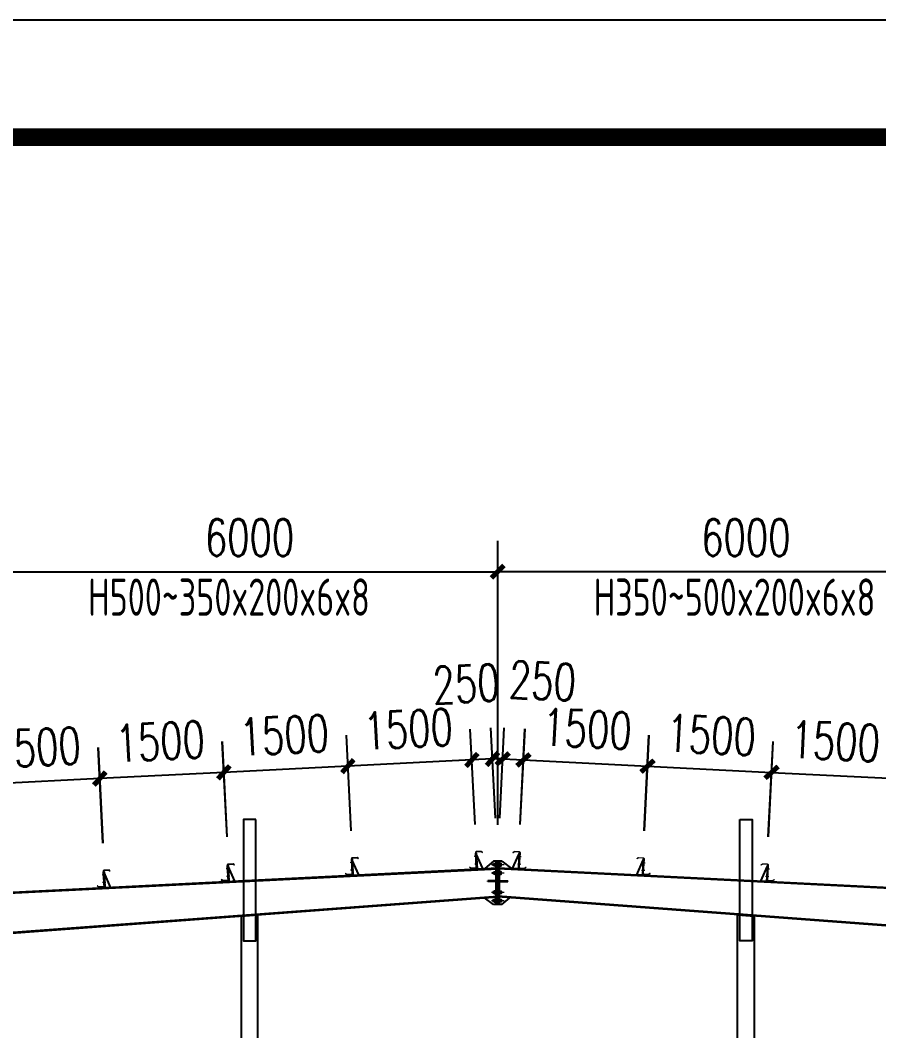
# Model space of a CAD drawing. Extents: x -33967 to 1773478, y -1022458 to -784650.
# Drawn here: x 1691651 to 1702030, y -950678 to -938458 of the extents above; entities that cross this region are included whole.
import ezdxf

# ---------------------------------------------------------------- set-up
doc = ezdxf.new("R2010")
doc.units = 0
doc.header["$LTSCALE"] = 1000
doc.header["$MEASUREMENT"] = 0
doc.linetypes.add('ACAD_ISO02W100', pattern=[15, 12, -3])
for name, color, linetype, lineweight in [('6', 253, 'Continuous', 13), ('檩条', 30, 'Continuous', 5), ('螺栓', 15, 'Continuous', 18)]:
    doc.layers.add(name, color=color, linetype=linetype, lineweight=lineweight)
for name, color, linetype in [('AXIS', 3, 'Continuous'), ('BOLT', 251, 'Continuous'), ('G L', 150, 'Continuous'), ('GL', 150, 'Continuous'), ('GZ', 50, 'Continuous'), ('PUB_TITLE', 4, 'Continuous'), ('SPACE', 7, 'Continuous'), ('TEXT', 7, 'Continuous'), ('檩托板', 7, 'Continuous')]:
    doc.layers.add(name, color=color, linetype=linetype)
doc.styles.add('_TCH_DIM_T3', font='SIMPLEX', dxfattribs={"width": 0.705882, "bigfont": 'GBCBIG'})
doc.styles.add('TSSD_Norm', font='tssdeng.shx', dxfattribs={"bigfont": 'hztxt.shx'})
doc.dimstyles.new('TCH_150_1', dxfattribs={"dimtxt": 446.25, "dimasz": 150, "dimexe": 375, "dimexo": 450, "dimgap": 189.375, "dimtad": 1, "dimdec": 0, "dimzin": 0, "dimdsep": 46, "dimtxsty": '_TCH_DIM_T3', "dimblk": 'ARCHTICK', "dimcen": 0.09, "dimclrd": 256, "dimclre": 256, "dimclrt": 7, "dimazin": 2, "dimtfac": 1, "dimtdec": 0, "dimtix": 1, "dimtmove": 2, "dimatfit": 3, "dimfxl": 1, "dimtolj": 1, "dimtzin": 0, "dimarcsym": 0})
pattern_1 = [(84.2751895, (1625870.034, -1113486.98), (6.3385477, -0.63544338), []), (84.2751895, (1625873.2036, -1113487.298), (6.3385477, -0.63544338), [3.18515994, -1.59257997])]
pattern_2 = [(84.2751895, (1625870.034, -1113486.98), (6.3385477, -0.63544338), []), (84.2751895, (1625873.2036, -1113487.298), (6.3385477, -0.63544338), [3.18515994, -1.59257997])]
pattern_3 = [(84.2751895, (1625860.059, -1113586.4816), (6.3385477, -0.63544338), []), (84.2751895, (1625863.2285, -1113586.799), (6.3385477, -0.63544338), [3.18515994, -1.59257997])]
pattern_4 = [(84.2751895, (1625860.059, -1113586.4816), (6.3385477, -0.63544338), []), (84.2751895, (1625863.2285, -1113586.799), (6.3385477, -0.63544338), [3.18515994, -1.59257997])]
pattern_5 = [(264.2751895, (1660086.821, -772119.158), (6.3385477, -0.63544338), []), (264.2751895, (1660089.9905, -772119.476), (6.3385477, -0.63544338), [3.18515994, -1.59257997])]
pattern_6 = [(264.2751895, (1660086.821, -772119.158), (6.3385477, -0.63544338), []), (264.2751895, (1660089.9905, -772119.476), (6.3385477, -0.63544338), [3.18515994, -1.59257997])]
pattern_7 = [(264.2751895, (1660076.846, -772218.659), (6.3385477, -0.63544338), []), (264.2751895, (1660080.0154, -772218.977), (6.3385477, -0.63544338), [3.18515994, -1.59257997])]
pattern_8 = [(264.2751895, (1660076.846, -772218.659), (6.3385477, -0.63544338), []), (264.2751895, (1660080.0154, -772218.977), (6.3385477, -0.63544338), [3.18515994, -1.59257997])]
pattern_9 = [(84.2751895, (1625870.034, -1113486.98), (6.3385477, -0.63544338), []), (84.2751895, (1625873.2036, -1113487.298), (6.3385477, -0.63544338), [3.18515994, -1.59257997])]
pattern_10 = [(84.2751895, (1625870.034, -1113486.98), (6.3385477, -0.63544338), []), (84.2751895, (1625873.2036, -1113487.298), (6.3385477, -0.63544338), [3.18515994, -1.59257997])]
pattern_11 = [(84.2751895, (1625860.059, -1113586.4816), (6.3385477, -0.63544338), []), (84.2751895, (1625863.2285, -1113586.799), (6.3385477, -0.63544338), [3.18515994, -1.59257997])]
pattern_12 = [(84.2751895, (1625860.059, -1113586.4816), (6.3385477, -0.63544338), []), (84.2751895, (1625863.2285, -1113586.799), (6.3385477, -0.63544338), [3.18515994, -1.59257997])]
pattern_13 = [(264.2751895, (1660086.821, -772119.158), (6.3385477, -0.63544338), []), (264.2751895, (1660089.9905, -772119.476), (6.3385477, -0.63544338), [3.18515994, -1.59257997])]
pattern_14 = [(264.2751895, (1660086.821, -772119.158), (6.3385477, -0.63544338), []), (264.2751895, (1660089.9905, -772119.476), (6.3385477, -0.63544338), [3.18515994, -1.59257997])]
pattern_15 = [(264.2751895, (1660076.846, -772218.659), (6.3385477, -0.63544338), []), (264.2751895, (1660080.0154, -772218.977), (6.3385477, -0.63544338), [3.18515994, -1.59257997])]
pattern_16 = [(264.2751895, (1660076.846, -772218.659), (6.3385477, -0.63544338), []), (264.2751895, (1660080.0154, -772218.977), (6.3385477, -0.63544338), [3.18515994, -1.59257997])]

# ---------------------------------------------------------------- blocks, each defined once
blk = doc.blocks.new('LT')
at = {"layer": '檩托板', "elevation": 0}
for points in [[(1356482, 98210), (1356488, 98210), (1356498, 98018), (1356492, 98018)], [(1356488, 98200), (1356498, 98018), (1356568, 98022)]]:
    blk.add_lwpolyline(points, close=True, dxfattribs=at)
at = {"layer": '檩条', "color": 1, "linetype": 'Continuous'}
for p, q in [((1356504, 98171, -2), (1356464, 98169, -2)), ((1356509, 98080, -2), (1356469, 98078, -2))]:
    blk.add_line(p, q, dxfattribs=at)
at = {"layer": '檩条', "elevation": -2}
blk.add_lwpolyline([(1356481, 98215, -0.414214), (1356491, 98225), (1356547, 98228), (1356561, 98215), (1356563, 98218), (1356548, 98231), (1356488, 98228, 0.414214), (1356478, 98217), (1356488, 98041, -0.414214), (1356478, 98030), (1356423, 98027), (1356408, 98040), (1356406, 98038), (1356421, 98024), (1356481, 98027, 0.414214), (1356491, 98038), (1356481, 98215)], format="xyb", dxfattribs=at)
at = {"layer": '檩条', "color": 1, "linetype": 'Continuous'}
for points in [[(1356481, 98158, -2), (1356480, 98182, -2), (1356490, 98158, -2), (1356489, 98182, -2)], [(1356485, 98091, -2), (1356486, 98066, -2), (1356494, 98091, -2), (1356495, 98067, -2)]]:
    blk.add_solid(points, dxfattribs=at)
blk = doc.blocks.new('_ArchTick')
at = {"color": 0, "linetype": 'ByBlock', "const_width": 0.4}
blk.add_lwpolyline([(-0.5, -0.5), (0.5, 0.5)], dxfattribs=at)
blk = doc.blocks.new('*D773')
at = {"layer": 'AXIS', "lineweight": -2, "transparency": 16777216}
for p, q in [((1695651, -948259), (1695594, -947103)), ((1697150, -948184), (1697092, -947029)), ((1697111, -947403), (1695612, -947478))]:
    blk.add_line(p, q, dxfattribs=at)
at = {"layer": 'Defpoints', "color": 0, "transparency": 16777216}
for p in [(1695612, -947478), (1695674, -948709, 0), (1697172, -948634, 0)]:
    blk.add_point(p, dxfattribs=at)
at = {"layer": 'AXIS', "lineweight": -2, "transparency": 16777216, "xscale": 150, "yscale": 150, "zscale": 150}
for p, rotation in [((1695612, -947478), 182.8624052311272), ((1697111, -947403), 2.862405231127259)]:
    blk.add_blockref('_ArchTick', p, dxfattribs=dict(at, rotation=rotation))
at = {"layer": 'AXIS', "color": 7, "transparency": 16777216, "insert": (1696341, -947029), "char_height": 446.2, "attachment_point": 5, "rotation": 2.8624, "style": '_TCH_DIM_T3'}
blk.add_mtext('\\A1;1500', dxfattribs=at)
blk = doc.blocks.new('*D774')
at = {"layer": 'AXIS', "lineweight": -2, "transparency": 16777216}
for p, q in [((1691424, -947415), (1691424, -944752)), ((1697424, -948186), (1697424, -944752)), ((1691424, -945127), (1697424, -945127))]:
    blk.add_line(p, q, dxfattribs=at)
at = {"layer": 'Defpoints', "color": 0, "transparency": 16777216}
for p in [(1697424, -945127), (1691424, -947865), (1697424, -948636, 3)]:
    blk.add_point(p, dxfattribs=at)
at = {"layer": 'AXIS', "lineweight": -2, "transparency": 16777216, "xscale": 150, "yscale": 150, "zscale": 150, "rotation": 180}
blk.add_blockref('_ArchTick', (1691424, -945127), dxfattribs=at)
at = {"layer": 'AXIS', "lineweight": -2, "transparency": 16777216, "xscale": 150, "yscale": 150, "zscale": 150}
blk.add_blockref('_ArchTick', (1697424, -945127), dxfattribs=at)
at = {"layer": 'AXIS', "color": 7, "transparency": 16777216, "insert": (1694424, -944714), "char_height": 446.2, "attachment_point": 5, "style": '_TCH_DIM_T3'}
blk.add_mtext('\\A1;6000', dxfattribs=at)
blk = doc.blocks.new('*D775')
at = {"layer": 'AXIS', "lineweight": -2, "transparency": 16777216}
for p, q in [((1697150, -948184), (1697092, -947029)), ((1697396, -948107), (1697341, -947016)), ((1697111, -947403), (1696961, -947411)), ((1697360, -947391), (1697111, -947403)), ((1697360, -947391), (1697510, -947383))]:
    blk.add_line(p, q, dxfattribs=at)
at = {"layer": 'Defpoints', "color": 0, "transparency": 16777216}
for p in [(1697111, -947403), (1697418, -948557, 0), (1697172, -948634, 0)]:
    blk.add_point(p, dxfattribs=at)
at = {"layer": 'AXIS', "lineweight": -2, "transparency": 16777216, "xscale": 150, "yscale": 150, "zscale": 150}
for p, rotation in [((1697111, -947403), 2.862405231127226), ((1697360, -947391), 182.8624052311272)]:
    blk.add_blockref('_ArchTick', p, dxfattribs=dict(at, rotation=rotation))
at = {"layer": 'AXIS', "color": 7, "transparency": 16777216, "insert": (1697040, -946483), "char_height": 446.2, "attachment_point": 5, "rotation": 2.8624, "style": '_TCH_DIM_T3'}
blk.add_mtext('\\A1;250', dxfattribs=at)
blk = doc.blocks.new('*D776')
at = {"layer": 'AXIS', "lineweight": -2, "transparency": 16777216}
for p, q in [((1695651, -948259), (1695594, -947103)), ((1694153, -948334), (1694096, -947178)), ((1695612, -947478), (1694114, -947553))]:
    blk.add_line(p, q, dxfattribs=at)
at = {"layer": 'Defpoints', "color": 0, "transparency": 16777216}
for p in [(1694114, -947553), (1695674, -948709, 0), (1694176, -948784, 0)]:
    blk.add_point(p, dxfattribs=at)
at = {"layer": 'AXIS', "lineweight": -2, "transparency": 16777216, "xscale": 150, "yscale": 150, "zscale": 150}
for p, rotation in [((1695612, -947478), 2.862405231127259), ((1694114, -947553), 182.8624052311272)]:
    blk.add_blockref('_ArchTick', p, dxfattribs=dict(at, rotation=rotation))
at = {"layer": 'AXIS', "color": 7, "transparency": 16777216, "insert": (1694843, -947103), "char_height": 446.2, "attachment_point": 5, "rotation": 2.8624, "style": '_TCH_DIM_T3'}
blk.add_mtext('\\A1;1500', dxfattribs=at)
blk = doc.blocks.new('*D777')
at = {"layer": 'AXIS', "lineweight": -2, "transparency": 16777216}
for p, q in [((1692653, -948409), (1692596, -947253)), ((1694151, -948334), (1694094, -947178)), ((1694112, -947553), (1692614, -947628))]:
    blk.add_line(p, q, dxfattribs=at)
at = {"layer": 'Defpoints', "color": 0, "transparency": 16777216}
for p in [(1692614, -947628), (1694174, -948784, 0), (1692676, -948859, 0)]:
    blk.add_point(p, dxfattribs=at)
at = {"layer": 'AXIS', "lineweight": -2, "transparency": 16777216, "xscale": 150, "yscale": 150, "zscale": 150}
for p, rotation in [((1694112, -947553), 2.862405231127259), ((1692614, -947628), 182.8624052311272)]:
    blk.add_blockref('_ArchTick', p, dxfattribs=dict(at, rotation=rotation))
at = {"layer": 'AXIS', "color": 7, "transparency": 16777216, "insert": (1693343, -947178), "char_height": 446.2, "attachment_point": 5, "rotation": 2.8624, "style": '_TCH_DIM_T3'}
blk.add_mtext('\\A1;1500', dxfattribs=at)
blk = doc.blocks.new('*D778')
at = {"layer": 'AXIS', "lineweight": -2, "transparency": 16777216}
for p, q in [((1692651, -948409), (1692594, -947253)), ((1691153, -948484), (1691096, -947328)), ((1692612, -947628), (1691114, -947703))]:
    blk.add_line(p, q, dxfattribs=at)
at = {"layer": 'Defpoints', "color": 0, "transparency": 16777216}
for p in [(1691114, -947703), (1691176, -948934, 0), (1692674, -948859, 0)]:
    blk.add_point(p, dxfattribs=at)
at = {"layer": 'AXIS', "lineweight": -2, "transparency": 16777216, "xscale": 150, "yscale": 150, "zscale": 150}
for p, rotation in [((1691114, -947703), 182.8624052311272), ((1692612, -947628), 2.862405231127259)]:
    blk.add_blockref('_ArchTick', p, dxfattribs=dict(at, rotation=rotation))
at = {"layer": 'AXIS', "color": 7, "transparency": 16777216, "insert": (1691843, -947253), "char_height": 446.2, "attachment_point": 5, "rotation": 2.8624, "style": '_TCH_DIM_T3'}
blk.add_mtext('\\A1;1500', dxfattribs=at)
blk = doc.blocks.new('*D780')
at = {"layer": 'AXIS', "lineweight": -2, "transparency": 16777216}
for p, q in [((1697696, -948184), (1697754, -947028)), ((1699195, -948259), (1699252, -947103)), ((1697735, -947403), (1699234, -947478))]:
    blk.add_line(p, q, dxfattribs=at)
at = {"layer": 'Defpoints', "color": 0, "transparency": 16777216}
for p in [(1699234, -947478), (1697674, -948634, 0), (1699172, -948709, 0)]:
    blk.add_point(p, dxfattribs=at)
at = {"layer": 'AXIS', "lineweight": -2, "transparency": 16777216, "xscale": 150, "yscale": 150, "zscale": 150}
for p, rotation in [((1697735, -947403), 177.1375947688727), ((1699234, -947478), 357.1375947688728)]:
    blk.add_blockref('_ArchTick', p, dxfattribs=dict(at, rotation=rotation))
at = {"layer": 'AXIS', "color": 7, "transparency": 16777216, "insert": (1698505, -947028), "char_height": 446.2, "attachment_point": 5, "rotation": 357.1376, "style": '_TCH_DIM_T3'}
blk.add_mtext('\\A1;1500', dxfattribs=at)
blk = doc.blocks.new('*D781')
at = {"layer": 'AXIS', "lineweight": -2, "transparency": 16777216}
for p, q in [((1697448, -948107), (1697503, -947016)), ((1697695, -948184), (1697752, -947028)), ((1697484, -947390), (1697334, -947383)), ((1697484, -947390), (1697734, -947403)), ((1697734, -947403), (1697883, -947410))]:
    blk.add_line(p, q, dxfattribs=at)
at = {"layer": 'Defpoints', "color": 0, "transparency": 16777216}
for p in [(1697734, -947403), (1697426, -948557, 0), (1697672, -948634, 0)]:
    blk.add_point(p, dxfattribs=at)
at = {"layer": 'AXIS', "lineweight": -2, "transparency": 16777216, "xscale": 150, "yscale": 150, "zscale": 150}
for p, rotation in [((1697484, -947390), 357.1375947688728), ((1697734, -947403), 177.1375947688727)]:
    blk.add_blockref('_ArchTick', p, dxfattribs=dict(at, rotation=rotation))
at = {"layer": 'AXIS', "color": 7, "transparency": 16777216, "insert": (1697966, -946448), "char_height": 446.2, "attachment_point": 5, "rotation": 357.1376, "style": '_TCH_DIM_T3'}
blk.add_mtext('\\A1;250', dxfattribs=at)
blk = doc.blocks.new('*D782')
at = {"layer": 'AXIS', "lineweight": -2, "transparency": 16777216}
for p, q in [((1699196, -948259), (1699254, -947103)), ((1700695, -948334), (1700752, -947178)), ((1699235, -947478), (1700734, -947553))]:
    blk.add_line(p, q, dxfattribs=at)
at = {"layer": 'Defpoints', "color": 0, "transparency": 16777216}
for p in [(1700734, -947553), (1699174, -948709, 0), (1700672, -948784, 0)]:
    blk.add_point(p, dxfattribs=at)
at = {"layer": 'AXIS', "lineweight": -2, "transparency": 16777216, "xscale": 150, "yscale": 150, "zscale": 150}
for p, rotation in [((1699235, -947478), 177.1375947688727), ((1700734, -947553), 357.1375947688728)]:
    blk.add_blockref('_ArchTick', p, dxfattribs=dict(at, rotation=rotation))
at = {"layer": 'AXIS', "color": 7, "transparency": 16777216, "insert": (1700005, -947103), "char_height": 446.2, "attachment_point": 5, "rotation": 357.1376, "style": '_TCH_DIM_T3'}
blk.add_mtext('\\A1;1500', dxfattribs=at)
blk = doc.blocks.new('*D783')
at = {"layer": 'AXIS', "lineweight": -2, "transparency": 16777216}
for p, q in [((1700696, -948334), (1700754, -947178)), ((1702195, -948409), (1702252, -947253)), ((1700735, -947553), (1702234, -947628))]:
    blk.add_line(p, q, dxfattribs=at)
at = {"layer": 'Defpoints', "color": 0, "transparency": 16777216}
for p in [(1702234, -947628), (1700674, -948784, 0), (1702172, -948859, 0)]:
    blk.add_point(p, dxfattribs=at)
at = {"layer": 'AXIS', "lineweight": -2, "transparency": 16777216, "xscale": 150, "yscale": 150, "zscale": 150}
for p, rotation in [((1700735, -947553), 177.1375947688727), ((1702234, -947628), 357.1375947688728)]:
    blk.add_blockref('_ArchTick', p, dxfattribs=dict(at, rotation=rotation))
at = {"layer": 'AXIS', "color": 7, "transparency": 16777216, "insert": (1701505, -947178), "char_height": 446.2, "attachment_point": 5, "rotation": 357.1376, "style": '_TCH_DIM_T3'}
blk.add_mtext('\\A1;1500', dxfattribs=at)
blk = doc.blocks.new('*D1952')
at = {"layer": 'AXIS', "lineweight": -2, "transparency": 16777216}
for p, q in [((1697424, -948186), (1697424, -944752)), ((1703424, -947415), (1703424, -944752)), ((1703424, -945127), (1697424, -945127))]:
    blk.add_line(p, q, dxfattribs=at)
at = {"layer": 'Defpoints', "color": 0, "transparency": 16777216}
for p in [(1697424, -945127), (1703424, -947865), (1697424, -948636, 3)]:
    blk.add_point(p, dxfattribs=at)
at = {"layer": 'AXIS', "lineweight": -2, "transparency": 16777216, "xscale": 150, "yscale": 150, "zscale": 150, "rotation": 180}
blk.add_blockref('_ArchTick', (1697424, -945127), dxfattribs=at)
at = {"layer": 'AXIS', "lineweight": -2, "transparency": 16777216, "xscale": 150, "yscale": 150, "zscale": 150}
blk.add_blockref('_ArchTick', (1703424, -945127), dxfattribs=at)
at = {"layer": 'AXIS', "color": 7, "transparency": 16777216, "insert": (1700424, -944714), "char_height": 446.2, "attachment_point": 5, "style": '_TCH_DIM_T3'}
blk.add_mtext('\\A1;6000', dxfattribs=at)

msp = doc.modelspace()

# ---------------------------------------------------------------- hatches: boundary and pattern name
at = {"layer": '螺栓'}
h = msp.add_hatch(dxfattribs=at)
h.set_pattern_fill('BRASS', color=256, scale=1.0032, angle=90, style=0)
h.set_pattern_definition(pattern_1)
h.paths.add_polyline_path([(1697377.6, -948660.7), (1697363.9, -948660.7), (1697363.9, -948680.7), (1697377.6, -948680.7)])
h = msp.add_hatch(dxfattribs=at)
h.set_pattern_fill('BRASS', color=256, scale=1.0032, angle=90, style=0)
h.set_pattern_definition(pattern_2)
h.paths.add_polyline_path([(1697377.6, -948660.7), (1697363.9, -948660.7), (1697363.9, -948680.7), (1697377.6, -948680.7)])
h = msp.add_hatch(dxfattribs=at)
h.set_pattern_fill('BRASS', color=256, scale=1.0032, angle=90, style=0)
h.set_pattern_definition(pattern_1)
h.paths.add_polyline_path([(1697377.6, -948660.7), (1697363.9, -948660.7), (1697363.9, -948680.7), (1697377.6, -948680.7)])
h = msp.add_hatch(dxfattribs=at)
h.set_pattern_fill('BRASS', color=256, scale=1.0032, angle=90, style=0)
h.set_pattern_definition(pattern_2)
h.paths.add_polyline_path([(1697377.6, -948660.7), (1697363.9, -948660.7), (1697363.9, -948680.7), (1697377.6, -948680.7)])
h = msp.add_hatch(dxfattribs=at)
h.set_pattern_fill('BRASS', color=256, scale=1.0032, angle=90, style=0)
h.set_pattern_definition(pattern_9)
h.paths.add_polyline_path([(1697377.6, -948660.7), (1697363.9, -948660.7), (1697363.9, -948680.7), (1697377.6, -948680.7)])
h = msp.add_hatch(dxfattribs=at)
h.set_pattern_fill('BRASS', color=256, scale=1.0032, angle=90, style=0)
h.set_pattern_definition(pattern_10)
h.paths.add_polyline_path([(1697377.6, -948660.7), (1697363.9, -948660.7), (1697363.9, -948680.7), (1697377.6, -948680.7)])
h = msp.add_hatch(dxfattribs=at)
h.set_pattern_fill('BRASS', color=256, scale=1.0032, angle=90, style=0)
h.set_pattern_definition(pattern_9)
h.paths.add_polyline_path([(1697377.6, -948660.7), (1697363.9, -948660.7), (1697363.9, -948680.7), (1697377.6, -948680.7)])
h = msp.add_hatch(dxfattribs=at)
h.set_pattern_fill('BRASS', color=256, scale=1.0032, angle=90, style=0)
h.set_pattern_definition(pattern_10)
h.paths.add_polyline_path([(1697377.6, -948660.7), (1697363.9, -948660.7), (1697363.9, -948680.7), (1697377.6, -948680.7)])
h = msp.add_hatch(dxfattribs=at)
h.set_pattern_fill('BRASS', color=256, scale=1.0032, angle=90, style=0)
h.set_pattern_definition(pattern_3)
h.paths.add_polyline_path([(1697377.6, -948760.7), (1697363.9, -948760.7), (1697363.9, -948780.7), (1697377.6, -948780.7)])
h = msp.add_hatch(dxfattribs=at)
h.set_pattern_fill('BRASS', color=256, scale=1.0032, angle=90, style=0)
h.set_pattern_definition(pattern_4)
h.paths.add_polyline_path([(1697377.6, -948760.7), (1697363.9, -948760.7), (1697363.9, -948780.7), (1697377.6, -948780.7)])
h = msp.add_hatch(dxfattribs=at)
h.set_pattern_fill('BRASS', color=256, scale=1.0032, angle=90, style=0)
h.set_pattern_definition(pattern_3)
h.paths.add_polyline_path([(1697377.6, -948760.7), (1697363.9, -948760.7), (1697363.9, -948780.7), (1697377.6, -948780.7)])
h = msp.add_hatch(dxfattribs=at)
h.set_pattern_fill('BRASS', color=256, scale=1.0032, angle=90, style=0)
h.set_pattern_definition(pattern_4)
h.paths.add_polyline_path([(1697377.6, -948760.7), (1697363.9, -948760.7), (1697363.9, -948780.7), (1697377.6, -948780.7)])
h = msp.add_hatch(dxfattribs=at)
h.set_pattern_fill('BRASS', color=256, scale=1.0032, angle=90, style=0)
h.set_pattern_definition(pattern_11)
h.paths.add_polyline_path([(1697377.6, -948760.7), (1697363.9, -948760.7), (1697363.9, -948780.7), (1697377.6, -948780.7)])
h = msp.add_hatch(dxfattribs=at)
h.set_pattern_fill('BRASS', color=256, scale=1.0032, angle=90, style=0)
h.set_pattern_definition(pattern_12)
h.paths.add_polyline_path([(1697377.6, -948760.7), (1697363.9, -948760.7), (1697363.9, -948780.7), (1697377.6, -948780.7)])
h = msp.add_hatch(dxfattribs=at)
h.set_pattern_fill('BRASS', color=256, scale=1.0032, angle=90, style=0)
h.set_pattern_definition(pattern_11)
h.paths.add_polyline_path([(1697377.6, -948760.7), (1697363.9, -948760.7), (1697363.9, -948780.7), (1697377.6, -948780.7)])
h = msp.add_hatch(dxfattribs=at)
h.set_pattern_fill('BRASS', color=256, scale=1.0032, angle=90, style=0)
h.set_pattern_definition(pattern_12)
h.paths.add_polyline_path([(1697377.6, -948760.7), (1697363.9, -948760.7), (1697363.9, -948780.7), (1697377.6, -948780.7)])
h = msp.add_hatch(dxfattribs=at)
h.set_pattern_fill('BRASS', color=256, scale=1.0032, angle=90, style=0)
h.set_pattern_definition(pattern_5)
h.paths.add_polyline_path([(1697377.6, -949014.8), (1697363.9, -949014.8), (1697363.9, -948994.8), (1697377.6, -948994.8)])
h = msp.add_hatch(dxfattribs=at)
h.set_pattern_fill('BRASS', color=256, scale=1.0032, angle=90, style=0)
h.set_pattern_definition(pattern_6)
h.paths.add_polyline_path([(1697377.6, -949014.8), (1697363.9, -949014.8), (1697363.9, -948994.8), (1697377.6, -948994.8)])
h = msp.add_hatch(dxfattribs=at)
h.set_pattern_fill('BRASS', color=256, scale=1.0032, angle=90, style=0)
h.set_pattern_definition(pattern_5)
h.paths.add_polyline_path([(1697377.6, -949014.8), (1697363.9, -949014.8), (1697363.9, -948994.8), (1697377.6, -948994.8)])
h = msp.add_hatch(dxfattribs=at)
h.set_pattern_fill('BRASS', color=256, scale=1.0032, angle=90, style=0)
h.set_pattern_definition(pattern_6)
h.paths.add_polyline_path([(1697377.6, -949014.8), (1697363.9, -949014.8), (1697363.9, -948994.8), (1697377.6, -948994.8)])
h = msp.add_hatch(dxfattribs=at)
h.set_pattern_fill('BRASS', color=256, scale=1.0032, angle=90, style=0)
h.set_pattern_definition(pattern_13)
h.paths.add_polyline_path([(1697377.6, -949014.8), (1697363.9, -949014.8), (1697363.9, -948994.8), (1697377.6, -948994.8)])
h = msp.add_hatch(dxfattribs=at)
h.set_pattern_fill('BRASS', color=256, scale=1.0032, angle=90, style=0)
h.set_pattern_definition(pattern_14)
h.paths.add_polyline_path([(1697377.6, -949014.8), (1697363.9, -949014.8), (1697363.9, -948994.8), (1697377.6, -948994.8)])
h = msp.add_hatch(dxfattribs=at)
h.set_pattern_fill('BRASS', color=256, scale=1.0032, angle=90, style=0)
h.set_pattern_definition(pattern_13)
h.paths.add_polyline_path([(1697377.6, -949014.8), (1697363.9, -949014.8), (1697363.9, -948994.8), (1697377.6, -948994.8)])
h = msp.add_hatch(dxfattribs=at)
h.set_pattern_fill('BRASS', color=256, scale=1.0032, angle=90, style=0)
h.set_pattern_definition(pattern_14)
h.paths.add_polyline_path([(1697377.6, -949014.8), (1697363.9, -949014.8), (1697363.9, -948994.8), (1697377.6, -948994.8)])
h = msp.add_hatch(dxfattribs=at)
h.set_pattern_fill('BRASS', color=256, scale=1.0032, angle=90, style=0)
h.set_pattern_definition(pattern_7)
h.paths.add_polyline_path([(1697377.6, -949114.8), (1697363.9, -949114.8), (1697363.9, -949094.8), (1697377.6, -949094.8)])
h = msp.add_hatch(dxfattribs=at)
h.set_pattern_fill('BRASS', color=256, scale=1.0032, angle=90, style=0)
h.set_pattern_definition(pattern_8)
h.paths.add_polyline_path([(1697377.6, -949114.8), (1697363.9, -949114.8), (1697363.9, -949094.8), (1697377.6, -949094.8)])
h = msp.add_hatch(dxfattribs=at)
h.set_pattern_fill('BRASS', color=256, scale=1.0032, angle=90, style=0)
h.set_pattern_definition(pattern_7)
h.paths.add_polyline_path([(1697377.6, -949114.8), (1697363.9, -949114.8), (1697363.9, -949094.8), (1697377.6, -949094.8)])
h = msp.add_hatch(dxfattribs=at)
h.set_pattern_fill('BRASS', color=256, scale=1.0032, angle=90, style=0)
h.set_pattern_definition(pattern_8)
h.paths.add_polyline_path([(1697377.6, -949114.8), (1697363.9, -949114.8), (1697363.9, -949094.8), (1697377.6, -949094.8)])
h = msp.add_hatch(dxfattribs=at)
h.set_pattern_fill('BRASS', color=256, scale=1.0032, angle=90, style=0)
h.set_pattern_definition(pattern_15)
h.paths.add_polyline_path([(1697377.6, -949114.8), (1697363.9, -949114.8), (1697363.9, -949094.8), (1697377.6, -949094.8)])
h = msp.add_hatch(dxfattribs=at)
h.set_pattern_fill('BRASS', color=256, scale=1.0032, angle=90, style=0)
h.set_pattern_definition(pattern_16)
h.paths.add_polyline_path([(1697377.6, -949114.8), (1697363.9, -949114.8), (1697363.9, -949094.8), (1697377.6, -949094.8)])
h = msp.add_hatch(dxfattribs=at)
h.set_pattern_fill('BRASS', color=256, scale=1.0032, angle=90, style=0)
h.set_pattern_definition(pattern_15)
h.paths.add_polyline_path([(1697377.6, -949114.8), (1697363.9, -949114.8), (1697363.9, -949094.8), (1697377.6, -949094.8)])
h = msp.add_hatch(dxfattribs=at)
h.set_pattern_fill('BRASS', color=256, scale=1.0032, angle=90, style=0)
h.set_pattern_definition(pattern_16)
h.paths.add_polyline_path([(1697377.6, -949114.8), (1697363.9, -949114.8), (1697363.9, -949094.8), (1697377.6, -949094.8)])

# ---------------------------------------------------------------- linework, layer by layer
at = {"layer": '6', "linetype": 'ACAD_ISO02W100', "ltscale": 2}
for p, q in [((1697500.1, -948670.7), (1697347.8, -948670.7)), ((1697500.1, -948670.7), (1697347.8, -948670.7)), ((1697500.1, -948770.7), (1697347.8, -948770.7)), ((1697500.1, -948770.7), (1697347.8, -948770.7)), ((1697500.1, -949004.8), (1697347.8, -949004.8)), ((1697500.1, -949004.8), (1697347.8, -949004.8)), ((1697500.1, -949104.8), (1697347.8, -949104.8)), ((1697500.1, -949104.8), (1697347.8, -949104.8))]:
    msp.add_line(p, q, dxfattribs=at)
at = {"layer": 'BOLT'}
for p, q in [((1697362.8, -948677.7), (1697362.8, -948677.4)), ((1697362.8, -948677.5), (1697362.8, -948677.7))]:
    msp.add_line(p, q, dxfattribs=at)
at = {"layer": 'G L'}
for points in [[(1679173.9, -948706.1), (1688423.9, -949168.6), (1697423.9, -948718.6)], [(1688423.9, -949158.6), (1697423.9, -948708.6)], [(1697423.9, -948708.6), (1706423.9, -949158.6), (1715673.9, -948696.1)], [(1715673.9, -948706.1), (1706423.9, -949168.6), (1697423.9, -948718.6)], [(1706198.4, -949157.3), (1697423.9, -948718.6)], [(1688849, -949688.7), (1697423.9, -949049)], [(1688849, -949698.8), (1697423.9, -949059)], [(1705999, -949689.7), (1697423.9, -949049)], [(1705999, -949699.8), (1697423.9, -949059)]]:
    msp.add_lwpolyline(points, dxfattribs=at)
at = {"layer": 'GL'}
for p, q in [((1697373.9, -948625.7), (1697267.6, -948715.7)), ((1697473.9, -948625.7), (1697373.9, -948625.7)), ((1697403.9, -949149.8), (1697403.9, -948625.7)), ((1697423.9, -949149.8), (1697423.9, -948625.7)), ((1697443.9, -949149.8), (1697443.9, -948625.7)), ((1697473.9, -948625.7), (1697588.4, -948715.7)), ((1697303.9, -948874.2), (1697303.9, -948864.2)), ((1697403.9, -948864.2), (1697303.9, -948864.2)), ((1697303.9, -948874.2), (1697303.9, -948864.2)), ((1697403.9, -948864.2), (1697303.9, -948864.2)), ((1697403.9, -948874.2), (1697303.9, -948874.2)), ((1697403.9, -948874.2), (1697303.9, -948874.2)), ((1697443.9, -948864.2), (1697543.9, -948864.2)), ((1697443.9, -948864.2), (1697543.9, -948864.2)), ((1697443.9, -948874.2), (1697543.9, -948874.2)), ((1697443.9, -948874.2), (1697543.9, -948874.2)), ((1697543.9, -948874.2), (1697543.9, -948864.2)), ((1697543.9, -948874.2), (1697543.9, -948864.2)), ((1697373.9, -949149.8), (1697264.8, -949071.7)), ((1697473.9, -949149.8), (1697571.2, -949069.6)), ((1697473.9, -949149.8), (1697373.9, -949149.8))]:
    msp.add_line(p, q, dxfattribs=at)
at = {"layer": 'GZ'}
for points in [[(1694498.9, -948124.1), (1694348.9, -948124.1), (1694348.9, -949588.6), (1694498.9, -949588.6)], [(1700348.9, -948124.1), (1700498.9, -948124.1), (1700498.9, -949588.6), (1700348.9, -949588.6)], [(1694523.9, -958124.1), (1694523.9, -949279.7), (1694323.9, -949294.5), (1694323.9, -958124.1)], [(1700323.9, -958124.1), (1700323.9, -949277.7), (1700523.9, -949292.4), (1700523.9, -958124.1)]]:
    msp.add_lwpolyline(points, close=True, dxfattribs=at)
at = {"layer": 'PUB_TITLE'}
msp.add_lwpolyline([(1654677.7, -1022458.4), (1773477.7, -1022458.4), (1773477.7, -938458.4), (1654677.7, -938458.4)], close=True, dxfattribs=at)
at = {"layer": 'PUB_TITLE', "const_width": 212.1}
msp.add_lwpolyline([(1657498, -1021044.2), (1657498, -939872.6), (1771477.7, -939872.6), (1771477.7, -1021044.2)], close=True, dxfattribs=at)
at = {"layer": '螺栓'}
for p, q in [((1697381.9, -948688.7), (1697381.9, -948652.6)), ((1697381.9, -948688.7), (1697381.9, -948652.6)), ((1697381.9, -948661.7), (1697397.9, -948661.7)), ((1697381.9, -948661.7), (1697397.9, -948661.7)), ((1697381.9, -948679.7), (1697397.9, -948679.7)), ((1697381.9, -948679.7), (1697397.9, -948679.7)), ((1697449.9, -948660.7), (1697403.9, -948660.7)), ((1697449.9, -948660.7), (1697403.9, -948660.7)), ((1697449.9, -948680.7), (1697403.9, -948680.7)), ((1697449.9, -948680.7), (1697403.9, -948680.7)), ((1697443.9, -948646.6), (1697449.9, -948646.6)), ((1697443.9, -948646.6), (1697449.9, -948646.6)), ((1697443.9, -948646.6), (1697449.9, -948646.6)), ((1697443.9, -948646.6), (1697449.9, -948646.6)), ((1697443.9, -948646.6), (1697449.9, -948646.6)), ((1697443.9, -948646.6), (1697449.9, -948646.6)), ((1697443.9, -948646.6), (1697449.9, -948646.6)), ((1697443.9, -948646.6), (1697449.9, -948646.6)), ((1697449.9, -948661.7), (1697466, -948661.7)), ((1697449.9, -948661.7), (1697466, -948661.7)), ((1697449.9, -948679.7), (1697466, -948679.7)), ((1697449.9, -948679.7), (1697466, -948679.7)), ((1697466, -948688.7), (1697466, -948652.6)), ((1697466, -948688.7), (1697466, -948652.6)), ((1697381.9, -948788.7), (1697381.9, -948752.6)), ((1697381.9, -948788.7), (1697381.9, -948752.6)), ((1697381.9, -948761.7), (1697397.9, -948761.7)), ((1697381.9, -948761.7), (1697397.9, -948761.7)), ((1697381.9, -948779.7), (1697397.9, -948779.7)), ((1697381.9, -948779.7), (1697397.9, -948779.7)), ((1697449.9, -948760.7), (1697403.9, -948760.7)), ((1697449.9, -948760.7), (1697403.9, -948760.7)), ((1697449.9, -948780.7), (1697403.9, -948780.7)), ((1697449.9, -948780.7), (1697403.9, -948780.7)), ((1697443.9, -948746.6), (1697449.9, -948746.6)), ((1697443.9, -948746.6), (1697449.9, -948746.6)), ((1697443.9, -948746.6), (1697449.9, -948746.6)), ((1697443.9, -948746.6), (1697449.9, -948746.6)), ((1697443.9, -948746.6), (1697449.9, -948746.6)), ((1697443.9, -948746.6), (1697449.9, -948746.6)), ((1697443.9, -948746.6), (1697449.9, -948746.6)), ((1697443.9, -948746.6), (1697449.9, -948746.6)), ((1697449.9, -948761.7), (1697466, -948761.7)), ((1697449.9, -948761.7), (1697466, -948761.7)), ((1697449.9, -948779.7), (1697466, -948779.7)), ((1697449.9, -948779.7), (1697466, -948779.7)), ((1697466, -948788.7), (1697466, -948752.6)), ((1697466, -948788.7), (1697466, -948752.6)), ((1697381.9, -948986.8), (1697381.9, -949022.9)), ((1697381.9, -948986.8), (1697381.9, -949022.9)), ((1697381.9, -948995.8), (1697397.9, -948995.8)), ((1697381.9, -948995.8), (1697397.9, -948995.8)), ((1697381.9, -949013.8), (1697397.9, -949013.8)), ((1697381.9, -949013.8), (1697397.9, -949013.8)), ((1697381.9, -949086.8), (1697381.9, -949122.9)), ((1697381.9, -949086.8), (1697381.9, -949122.9)), ((1697449.9, -948994.8), (1697403.9, -948994.8)), ((1697449.9, -948994.8), (1697403.9, -948994.8)), ((1697449.9, -949014.8), (1697403.9, -949014.8)), ((1697449.9, -949014.8), (1697403.9, -949014.8)), ((1697443.9, -949028.9), (1697449.9, -949028.9)), ((1697443.9, -949028.9), (1697449.9, -949028.9)), ((1697443.9, -949028.9), (1697449.9, -949028.9)), ((1697443.9, -949028.9), (1697449.9, -949028.9)), ((1697443.9, -949028.9), (1697449.9, -949028.9)), ((1697443.9, -949028.9), (1697449.9, -949028.9)), ((1697443.9, -949028.9), (1697449.9, -949028.9)), ((1697443.9, -949028.9), (1697449.9, -949028.9)), ((1697449.9, -948995.8), (1697466, -948995.8)), ((1697449.9, -948995.8), (1697466, -948995.8)), ((1697449.9, -949013.8), (1697466, -949013.8)), ((1697449.9, -949013.8), (1697466, -949013.8)), ((1697466, -948986.8), (1697466, -949022.9)), ((1697466, -948986.8), (1697466, -949022.9)), ((1697466, -949086.8), (1697466, -949122.9)), ((1697466, -949086.8), (1697466, -949122.9)), ((1697381.9, -949095.8), (1697397.9, -949095.8)), ((1697381.9, -949095.8), (1697397.9, -949095.8)), ((1697381.9, -949113.8), (1697397.9, -949113.8)), ((1697381.9, -949113.8), (1697397.9, -949113.8)), ((1697449.9, -949094.8), (1697403.9, -949094.8)), ((1697449.9, -949094.8), (1697403.9, -949094.8)), ((1697449.9, -949114.8), (1697403.9, -949114.8)), ((1697449.9, -949114.8), (1697403.9, -949114.8)), ((1697443.9, -949128.9), (1697449.9, -949128.9)), ((1697443.9, -949128.9), (1697449.9, -949128.9)), ((1697443.9, -949128.9), (1697449.9, -949128.9)), ((1697443.9, -949128.9), (1697449.9, -949128.9)), ((1697443.9, -949128.9), (1697449.9, -949128.9)), ((1697443.9, -949128.9), (1697449.9, -949128.9)), ((1697443.9, -949128.9), (1697449.9, -949128.9)), ((1697443.9, -949128.9), (1697449.9, -949128.9)), ((1697449.9, -949095.8), (1697466, -949095.8)), ((1697449.9, -949095.8), (1697466, -949095.8)), ((1697449.9, -949113.8), (1697466, -949113.8)), ((1697449.9, -949113.8), (1697466, -949113.8))]:
    msp.add_line(p, q, dxfattribs=at)
for points in [[(1697377.6, -948680.7), (1697363.9, -948680.7), (1697363.9, -948660.7), (1697377.6, -948660.7)], [(1697377.6, -948680.7), (1697363.9, -948680.7), (1697363.9, -948660.7), (1697377.6, -948660.7)], [(1697397.9, -948688.7), (1697381.9, -948688.7), (1697377.6, -948684.5), (1697377.6, -948656.9), (1697381.9, -948652.6), (1697397.9, -948652.6)], [(1697397.9, -948688.7), (1697381.9, -948688.7), (1697377.6, -948684.5), (1697377.6, -948656.9), (1697381.9, -948652.6), (1697397.9, -948652.6)], [(1697449.9, -948688.7), (1697466, -948688.7), (1697470.2, -948684.5), (1697470.2, -948656.9), (1697466, -948652.6), (1697449.9, -948652.6)], [(1697449.9, -948688.7), (1697466, -948688.7), (1697470.2, -948684.5), (1697470.2, -948656.9), (1697466, -948652.6), (1697449.9, -948652.6)], [(1697377.6, -948780.7), (1697363.9, -948780.7), (1697363.9, -948760.7), (1697377.6, -948760.7)], [(1697377.6, -948780.7), (1697363.9, -948780.7), (1697363.9, -948760.7), (1697377.6, -948760.7)], [(1697397.9, -948788.7), (1697381.9, -948788.7), (1697377.6, -948784.5), (1697377.6, -948756.9), (1697381.9, -948752.6), (1697397.9, -948752.6)], [(1697397.9, -948788.7), (1697381.9, -948788.7), (1697377.6, -948784.5), (1697377.6, -948756.9), (1697381.9, -948752.6), (1697397.9, -948752.6)], [(1697449.9, -948788.7), (1697466, -948788.7), (1697470.2, -948784.5), (1697470.2, -948756.9), (1697466, -948752.6), (1697449.9, -948752.6)], [(1697449.9, -948788.7), (1697466, -948788.7), (1697470.2, -948784.5), (1697470.2, -948756.9), (1697466, -948752.6), (1697449.9, -948752.6)], [(1697377.6, -948994.8), (1697363.9, -948994.8), (1697363.9, -949014.8), (1697377.6, -949014.8)], [(1697377.6, -948994.8), (1697363.9, -948994.8), (1697363.9, -949014.8), (1697377.6, -949014.8)], [(1697397.9, -948986.8), (1697381.9, -948986.8), (1697377.6, -948991), (1697377.6, -949018.6), (1697381.9, -949022.9), (1697397.9, -949022.9)], [(1697397.9, -948986.8), (1697381.9, -948986.8), (1697377.6, -948991), (1697377.6, -949018.6), (1697381.9, -949022.9), (1697397.9, -949022.9)], [(1697397.9, -949086.8), (1697381.9, -949086.8), (1697377.6, -949091), (1697377.6, -949118.6), (1697381.9, -949122.9), (1697397.9, -949122.9)], [(1697397.9, -949086.8), (1697381.9, -949086.8), (1697377.6, -949091), (1697377.6, -949118.6), (1697381.9, -949122.9), (1697397.9, -949122.9)], [(1697449.9, -948986.8), (1697466, -948986.8), (1697470.2, -948991), (1697470.2, -949018.6), (1697466, -949022.9), (1697449.9, -949022.9)], [(1697449.9, -948986.8), (1697466, -948986.8), (1697470.2, -948991), (1697470.2, -949018.6), (1697466, -949022.9), (1697449.9, -949022.9)], [(1697449.9, -949086.8), (1697466, -949086.8), (1697470.2, -949091), (1697470.2, -949118.6), (1697466, -949122.9), (1697449.9, -949122.9)], [(1697449.9, -949086.8), (1697466, -949086.8), (1697470.2, -949091), (1697470.2, -949118.6), (1697466, -949122.9), (1697449.9, -949122.9)], [(1697377.6, -949094.8), (1697363.9, -949094.8), (1697363.9, -949114.8), (1697377.6, -949114.8)], [(1697377.6, -949094.8), (1697363.9, -949094.8), (1697363.9, -949114.8), (1697377.6, -949114.8)]]:
    msp.add_lwpolyline(points, dxfattribs=at)
for points in [[(1697403.9, -948694.8), (1697397.9, -948694.8), (1697397.9, -948646.6), (1697403.9, -948646.6)], [(1697403.9, -948694.8), (1697397.9, -948694.8), (1697397.9, -948646.6), (1697403.9, -948646.6)], [(1697449.9, -948694.8), (1697443.9, -948694.8), (1697443.9, -948646.6), (1697449.9, -948646.6)], [(1697449.9, -948694.8), (1697443.9, -948694.8), (1697443.9, -948646.6), (1697449.9, -948646.6)], [(1697403.9, -948794.8), (1697397.9, -948794.8), (1697397.9, -948746.6), (1697403.9, -948746.6)], [(1697403.9, -948794.8), (1697397.9, -948794.8), (1697397.9, -948746.6), (1697403.9, -948746.6)], [(1697449.9, -948794.8), (1697443.9, -948794.8), (1697443.9, -948746.6), (1697449.9, -948746.6)], [(1697449.9, -948794.8), (1697443.9, -948794.8), (1697443.9, -948746.6), (1697449.9, -948746.6)], [(1697403.9, -948980.7), (1697397.9, -948980.7), (1697397.9, -949028.9), (1697403.9, -949028.9)], [(1697403.9, -948980.7), (1697397.9, -948980.7), (1697397.9, -949028.9), (1697403.9, -949028.9)], [(1697403.9, -949080.7), (1697397.9, -949080.7), (1697397.9, -949128.9), (1697403.9, -949128.9)], [(1697403.9, -949080.7), (1697397.9, -949080.7), (1697397.9, -949128.9), (1697403.9, -949128.9)], [(1697449.9, -948980.7), (1697443.9, -948980.7), (1697443.9, -949028.9), (1697449.9, -949028.9)], [(1697449.9, -948980.7), (1697443.9, -948980.7), (1697443.9, -949028.9), (1697449.9, -949028.9)], [(1697449.9, -949080.7), (1697443.9, -949080.7), (1697443.9, -949128.9), (1697449.9, -949128.9)], [(1697449.9, -949080.7), (1697443.9, -949080.7), (1697443.9, -949128.9), (1697449.9, -949128.9)]]:
    msp.add_lwpolyline(points, close=True, dxfattribs=at)

# ---------------------------------------------------------------- block references
at = {"layer": 'SPACE', "rotation": 359.81312795748}
for p in [(338863.5, -1042389.5, -0.3), (340363.5, -1042314.5, -0.3), (337363.5, -1042464.5, -0.3), (335863.5, -1042539.5, -0.3)]:
    msp.add_blockref('LT', p, dxfattribs=at)
at = {"layer": 'SPACE', "xscale": -1, "rotation": 0.1868720425198944}
for p in [(3054484.3, -1042314.5, -0.3), (3055984.3, -1042389.5, -0.3), (3057484.3, -1042464.5, -0.3)]:
    msp.add_blockref('LT', p, dxfattribs=at)

# ---------------------------------------------------------------- texts
at = {"layer": 'TEXT', "style": 'TSSD_Norm', "width": 0.7}
for s, p in [('H500~350x200x6x8', (1692472.2, -945659, -2.6)), ('H350~500x200x6x8', (1698583.5, -945659, -2.6))]:
    msp.add_text(s, height=450, dxfattribs=at).set_placement(p)

# ---------------------------------------------------------------- dimensions: what is measured, and where the dimension line sits
at = {"layer": 'AXIS'}
dim = msp.add_linear_dim(base=(1697423.9, -945126.6, -2.6), p1=(1691423.9, -947865.3, -2.6), p2=(1697423.9, -948636), dimstyle='TCH_150_1', dxfattribs=at)
dim.commit()
dim.dimension.update_dxf_attribs({"geometry": '*D774', "text_midpoint": (1694423.9, -944714.1, -2.6)})
for base, p1, p2, angle, picture, middle in [((1697423.9, -945126.6, -2.6), (1703423.9, -947865.3, -2.6), (1697423.9, -948636), 180, '*D1952', (1700423.9, -944714.1, -2.6)), ((1695612.4, -947478, 0), (1697172, -948633.7), (1695673.9, -948708.7), 2.86241, '*D773', (1696340.9, -947028.5, 0)), ((1699233.6, -947477.9, 0), (1697673.9, -948633.7), (1699172.1, -948708.6), 177.13759, '*D780', (1698505.1, -947028.4, 0)), ((1692614.3, -947627.9, 0), (1694173.9, -948783.7), (1692675.8, -948858.6), 2.86241, '*D777', (1693342.7, -947178.4, 0)), ((1694114.3, -947552.9, 0), (1695673.9, -948708.7), (1694175.8, -948783.6), 2.86241, '*D776', (1694842.7, -947103.4, 0)), ((1700733.6, -947552.9, 0), (1699173.9, -948708.7), (1700672.1, -948783.6), 177.13759, '*D782', (1700005.1, -947103.4, 0)), ((1702233.6, -947627.9, 0), (1700673.9, -948783.7), (1702172.1, -948858.6), 177.13759, '*D783', (1701505.1, -947178.4, 0)), ((1691114.3, -947702.9, 0), (1692673.9, -948858.7), (1691175.8, -948933.6), 2.86241, '*D778', (1691842.7, -947253.4, 0))]:
    dim = msp.add_linear_dim(base=base, p1=p1, p2=p2, angle=angle, dimstyle='TCH_150_1', dxfattribs=at)
    dim.commit()
    dim.dimension.update_dxf_attribs({"geometry": picture, "text_midpoint": middle})
for base, p1, p2, angle, picture, middle in [((1697733.6, -947402.9, 0), (1697425.9, -948556.7), (1697672.1, -948633.6), 177.13759, '*D781', (1697965.6, -946448, 0)), ((1697110.5, -947403.1, 0), (1697418.2, -948556.8), (1697172, -948633.7), 2.86241, '*D775', (1697039.9, -946482.8, 0))]:
    dim = msp.add_linear_dim(base=base, p1=p1, p2=p2, angle=angle, dimstyle='TCH_150_1', dxfattribs=at)
    dim.commit()
    dim.dimension.update_dxf_attribs({"geometry": picture, "text_midpoint": middle, "dimtype": 128})

doc.saveas('drawing.dxf')
